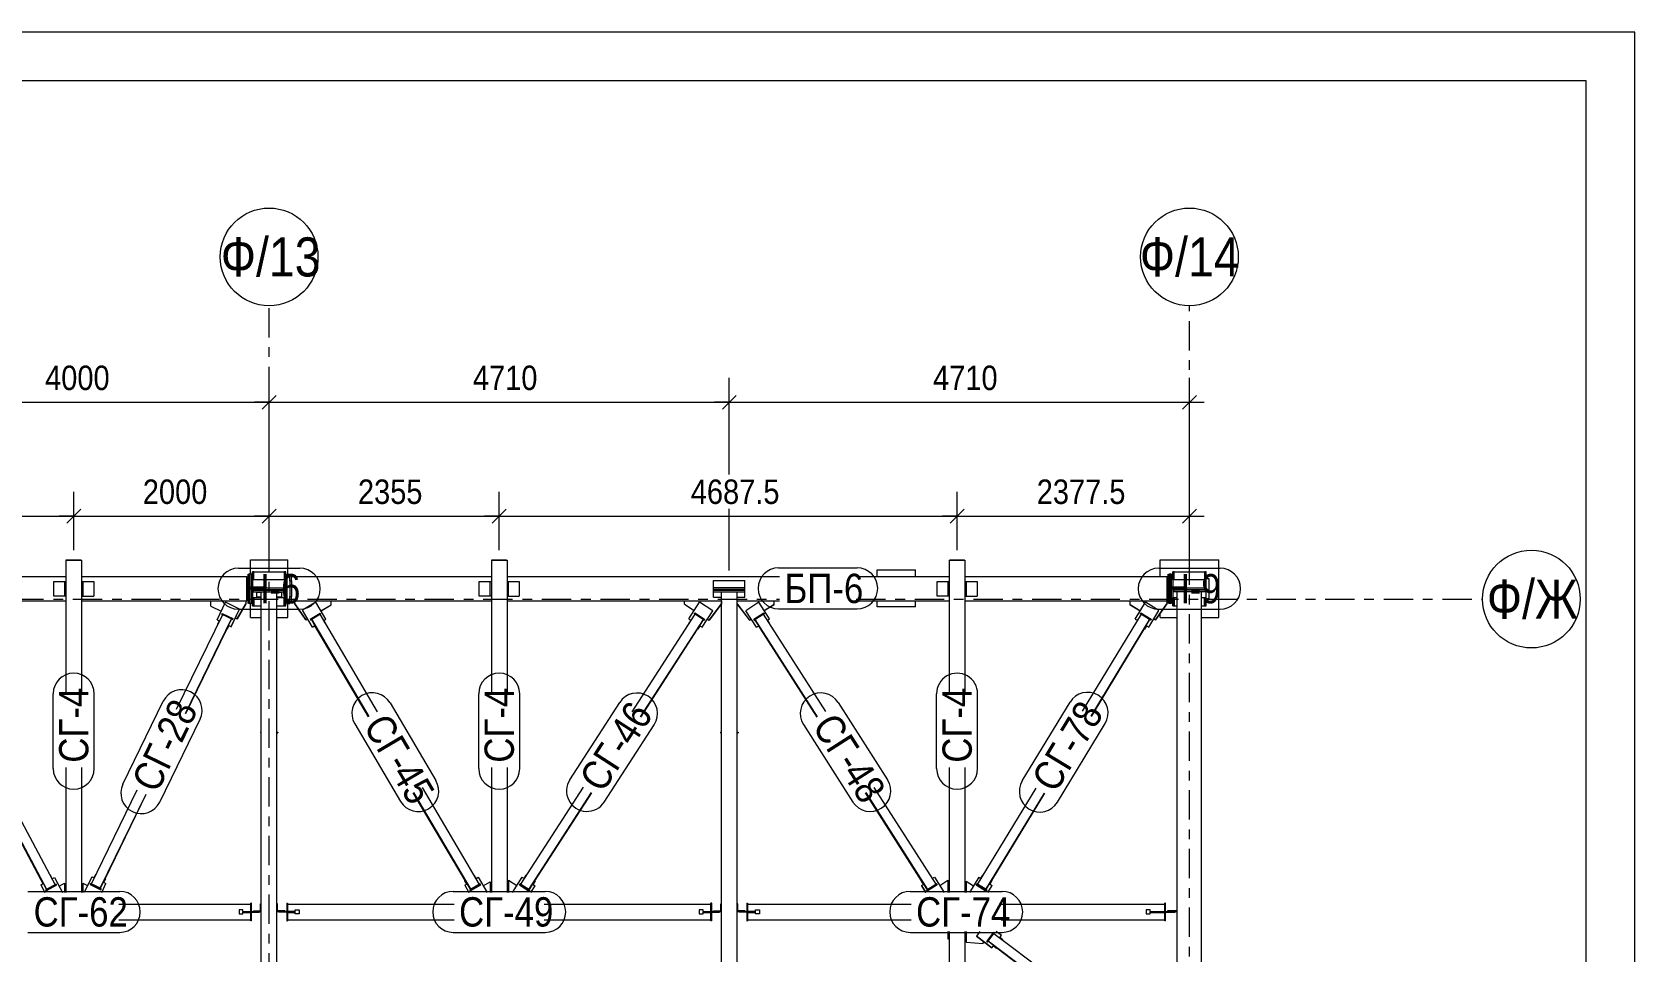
# Model space of a CAD drawing. Header units: millimetres. Extents: x -59 to 782, y -224 to 370.
# Drawn here: x 617.7 to 781.8, y 275.9 to 370 of the extents above; entities that cross this region are included whole.
import ezdxf

# ---------------------------------------------------------------- set-up
doc = ezdxf.new("R2010")
doc.units = ezdxf.units.MM
doc.linetypes.add('XKITLINE00', pattern=[0])
doc.linetypes.add('XKITLINE03', pattern=[6, 3, -1, 1, -1])
for name, color, linetype, lineweight in [('DrawingSheet', 5, 'Continuous', 0), ('Part', 2, 'Continuous', 0), ('PartMark', 3, 'Continuous', 0), ('S-GRID', 1, 'Continuous', 0), ('Z-DIMENSIONS', 1, 'Continuous', 0)]:
    doc.layers.add(name, color=color, linetype=linetype, lineweight=lineweight)
doc.styles.add('GOST type A', font='ARIAL.TTF')

msp = doc.modelspace()

# ---------------------------------------------------------------- linework, layer by layer
at = {"layer": 'DrawingSheet', "linetype": 'XKITLINE00', "lineweight": 0}
for p, q in [((781.8, 370), (-59.2, 370)), ((781.8, -224), (781.8, 370)), ((776.8, 365), (-39.2, 365)), ((776.8, -219), (776.8, 365))]:
    msp.add_line(p, q, dxfattribs=at)
at = {"layer": 'Part', "linetype": 'XKITLINE00', "lineweight": 0}
for p, q in [((621.2, 315.97), (622.8, 315.97)), ((621.2, 315.97), (621.2, 302.22)), ((621.24, 315.98), (621.24, 316.01)), ((621.24, 316.01), (622.76, 316.01)), ((621.24, 315.97), (621.24, 316.01)), ((621.24, 315.97), (621.24, 315.98)), ((622.76, 315.97), (622.76, 316.01)), ((622.8, 315.97), (622.8, 302.22)), ((640.1, 314.56), (640.1, 316)), ((640.1, 316), (643.9, 316)), ((643.9, 314.56), (643.9, 316)), ((664.75, 315.97), (666.35, 315.97)), ((664.75, 315.97), (664.75, 302.22)), ((664.79, 315.98), (664.79, 316.01)), ((664.79, 316.01), (666.31, 316.01)), ((664.79, 315.97), (664.79, 316.01)), ((664.79, 315.97), (664.79, 315.98)), ((666.31, 315.97), (666.31, 316.01)), ((666.35, 315.97), (666.35, 302.22)), ((711.62, 315.97), (711.62, 302.22)), ((711.62, 315.97), (713.22, 315.97)), ((711.66, 315.98), (711.67, 316.01)), ((711.66, 315.97), (711.66, 315.98)), ((711.67, 316.01), (713.19, 316.01)), ((711.67, 315.97), (711.67, 316.01)), ((713.19, 315.97), (713.19, 316.01)), ((713.22, 315.97), (713.22, 302.22)), ((733.2, 314.31), (733.2, 316)), ((733.2, 316), (739.2, 316)), ((739.2, 310.12), (739.2, 316)), ((585.92, 314.31), (621.2, 314.31)), ((619.95, 312.31), (619.95, 313.81)), ((619.95, 313.81), (621.2, 313.81)), ((621.08, 312.31), (621.08, 313.81)), ((622.8, 314.31), (639.72, 314.31)), ((622.8, 313.81), (622.92, 313.81)), ((622.92, 313.81), (622.92, 312.31)), ((622.92, 313.81), (624.05, 313.81)), ((624.05, 313.81), (624.05, 312.31)), ((639.72, 313.86), (639.72, 314.31)), ((639.88, 313.86), (639.72, 313.86)), ((639.72, 312.26), (639.72, 313.86)), ((640.18, 314.56), (639.88, 314.56)), ((639.88, 313.86), (639.88, 314.56)), ((639.88, 312.26), (639.88, 313.86)), ((640.18, 311.56), (640.18, 314.56)), ((640.18, 314.06), (640.29, 314.06)), ((640.44, 314.8), (640.29, 314.8)), ((640.29, 313.96), (640.29, 314.8)), ((643.71, 313.96), (640.29, 313.96)), ((640.29, 313.96), (640.29, 312.16)), ((640.44, 313.96), (640.44, 314.8)), ((640.45, 313.96), (640.45, 314.8)), ((640.45, 314.8), (643.55, 314.8)), ((643.55, 314.8), (643.55, 313.96)), ((643.71, 314.8), (643.56, 314.8)), ((643.56, 314.8), (643.56, 313.96)), ((643.71, 313.96), (643.71, 314.8)), ((643.71, 314.06), (643.82, 314.06)), ((643.71, 312.16), (643.71, 313.96)), ((643.82, 314.56), (643.82, 311.56)), ((643.82, 314.56), (644.12, 314.56)), ((644.12, 313.86), (644.12, 314.56)), ((644.12, 313.86), (644.12, 312.26)), ((644.12, 313.86), (644.28, 313.86)), ((644.28, 314.31), (664.75, 314.31)), ((644.28, 313.86), (644.28, 314.31)), ((644.28, 313.86), (644.28, 312.26)), ((663.5, 312.31), (663.5, 313.81)), ((663.5, 313.81), (664.75, 313.81)), ((664.63, 312.31), (664.63, 313.81)), ((666.35, 314.31), (694.25, 314.31)), ((666.35, 313.81), (666.47, 313.81)), ((666.47, 313.81), (666.47, 312.31)), ((666.47, 313.81), (667.6, 313.81)), ((667.6, 313.81), (667.6, 312.31)), ((687.5, 313.91), (690.7, 313.91)), ((687.5, 313.14), (687.5, 313.91)), ((690.7, 313.14), (690.7, 313.91)), ((702.09, 314.31), (711.62, 314.31)), ((704.25, 314.31), (704.25, 314.99)), ((704.25, 314.99), (708.15, 314.99)), ((708.15, 314.31), (708.15, 314.99)), ((710.38, 312.31), (710.38, 313.81)), ((710.38, 313.81), (711.62, 313.81)), ((711.51, 312.31), (711.51, 313.81)), ((713.22, 314.31), (733.92, 314.31)), ((713.22, 313.81), (713.35, 313.81)), ((713.35, 313.81), (713.35, 312.31)), ((713.35, 313.81), (714.48, 313.81)), ((714.48, 313.81), (714.48, 312.31)), ((733.92, 313.86), (733.92, 314.31)), ((734.08, 313.86), (733.92, 313.86)), ((733.92, 312.26), (733.92, 313.86)), ((734.38, 314.56), (734.08, 314.56)), ((734.08, 313.86), (734.08, 314.56)), ((734.08, 312.26), (734.08, 313.86)), ((734.38, 311.56), (734.38, 314.56)), ((734.38, 314.06), (734.49, 314.06)), ((734.64, 314.8), (734.49, 314.8)), ((734.49, 313.96), (734.49, 314.8)), ((737.91, 313.96), (734.49, 313.96)), ((734.49, 313.96), (734.49, 312.16)), ((734.64, 313.96), (734.64, 314.8)), ((734.65, 313.96), (734.65, 314.8)), ((734.65, 314.8), (737.75, 314.8)), ((737.75, 314.8), (737.75, 313.96)), ((737.91, 314.8), (737.76, 314.8)), ((737.76, 314.8), (737.76, 313.96)), ((737.91, 313.96), (737.91, 314.8)), ((738.21, 314.06), (737.91, 314.06)), ((737.91, 312.16), (737.91, 313.96)), ((738.21, 312.06), (738.21, 314.06)), ((602.8, 311.81), (621.2, 311.81)), ((621.2, 312.31), (619.95, 312.31)), ((622.8, 312.31), (622.92, 312.31)), ((622.8, 311.81), (639.72, 311.81)), ((622.92, 312.31), (624.05, 312.31)), ((636.02, 311.29), (636.02, 311.81)), ((636.02, 311.81), (639.61, 311.81)), ((639.61, 311.81), (639.61, 311.51)), ((639.88, 312.26), (639.72, 312.26)), ((639.72, 311.81), (639.72, 312.26)), ((639.88, 311.56), (639.88, 312.26)), ((640.18, 312.06), (640.29, 312.06)), ((640.29, 311.32), (640.29, 312.16)), ((640.29, 312.16), (641.2, 312.16)), ((640.4, 312.98), (640.4, 313.14)), ((640.4, 313.14), (643.6, 313.14)), ((640.4, 312.98), (643.6, 312.98)), ((640.4, 312.74), (640.4, 312.9)), ((640.4, 312.9), (643.6, 312.9)), ((640.4, 312.74), (643.6, 312.74)), ((640.44, 311.32), (640.44, 312.16)), ((640.45, 312.16), (640.45, 311.32)), ((640.75, 312.71), (641.2, 312.71)), ((640.75, 312.21), (640.75, 312.71)), ((641.2, 312.21), (640.75, 312.21)), ((641.2, 254.77), (641.2, 312.74)), ((642.8, 254.77), (642.8, 312.74)), ((642.8, 312.71), (643.25, 312.71)), ((643.25, 312.21), (642.8, 312.21)), ((642.8, 312.16), (643.71, 312.16)), ((643.25, 312.71), (643.25, 312.21)), ((643.55, 311.32), (643.55, 312.16)), ((643.56, 312.16), (643.56, 311.32)), ((643.6, 312.98), (643.6, 313.14)), ((643.6, 312.74), (643.6, 312.9)), ((643.71, 311.32), (643.71, 312.16)), ((643.71, 312.06), (643.82, 312.06)), ((644.12, 311.56), (644.12, 312.26)), ((644.12, 312.26), (644.28, 312.26)), ((644.28, 311.81), (644.28, 312.26)), ((644.28, 311.81), (664.75, 311.81)), ((644.62, 311.51), (644.62, 311.81)), ((644.62, 311.81), (648.34, 311.81)), ((648.34, 311.41), (648.34, 311.81)), ((664.75, 312.31), (663.5, 312.31)), ((666.35, 312.31), (666.47, 312.31)), ((666.35, 311.81), (688.3, 311.81)), ((666.47, 312.31), (667.6, 312.31)), ((684.5, 311.47), (684.5, 311.81)), ((684.5, 311.81), (688.29, 311.81)), ((687.5, 312.98), (687.5, 313.14)), ((690.7, 313.14), (687.5, 313.14)), ((690.7, 312.98), (687.5, 312.98)), ((687.5, 312.9), (687.5, 312.98)), ((687.5, 312.74), (687.5, 312.9)), ((687.5, 312.9), (690.7, 312.9)), ((687.5, 312.74), (690.7, 312.74)), ((687.5, 312.21), (687.5, 312.74)), ((687.5, 312.21), (688.3, 312.21)), ((688.29, 311.81), (688.29, 311.51)), ((688.3, 254.77), (688.3, 312.74)), ((689.9, 254.77), (689.9, 312.74)), ((689.9, 312.21), (690.7, 312.21)), ((689.9, 311.81), (694.25, 311.81)), ((689.91, 311.51), (689.91, 311.81)), ((689.91, 311.81), (693.69, 311.81)), ((690.7, 312.98), (690.7, 313.14)), ((690.7, 312.9), (690.7, 312.98)), ((690.7, 312.74), (690.7, 312.9)), ((690.7, 312.21), (690.7, 312.74)), ((693.69, 311.47), (693.69, 311.81)), ((702.09, 311.81), (711.62, 311.81)), ((704.25, 311.19), (704.25, 311.81)), ((708.15, 311.19), (708.15, 311.81)), ((711.62, 312.31), (710.38, 312.31)), ((713.22, 311.81), (733.92, 311.81)), ((713.22, 312.31), (713.35, 312.31)), ((713.35, 312.31), (714.48, 312.31)), ((730.15, 311.43), (730.15, 311.81)), ((730.15, 311.81), (733.89, 311.81)), ((733.89, 311.81), (733.89, 311.51)), ((733.92, 311.81), (733.92, 312.26)), ((734.08, 312.26), (733.92, 312.26)), ((734.08, 311.56), (734.08, 312.26)), ((734.38, 312.06), (734.49, 312.06)), ((734.49, 311.32), (734.49, 312.16)), ((734.49, 312.16), (734.95, 312.16)), ((734.6, 312.98), (734.6, 313.14)), ((734.6, 313.14), (737.8, 313.14)), ((734.6, 312.98), (737.8, 312.98)), ((737.8, 312.9), (734.6, 312.9)), ((734.6, 312.9), (734.6, 312.74)), ((737.8, 312.74), (734.6, 312.74)), ((734.64, 311.32), (734.64, 312.16)), ((734.65, 312.16), (734.65, 311.32)), ((734.95, 259.44), (734.95, 312.74)), ((737.45, 259.44), (737.45, 312.74)), ((737.45, 312.16), (737.91, 312.16)), ((737.75, 311.32), (737.75, 312.16)), ((737.76, 312.16), (737.76, 311.32)), ((737.8, 312.98), (737.8, 313.14)), ((737.8, 312.9), (737.8, 312.74)), ((737.91, 311.32), (737.91, 312.16)), ((737.91, 312.06), (738.21, 312.06)), ((632.53, 300.74), (637.25, 310.42)), ((636.02, 311.28), (636.02, 311.29)), ((636.02, 311.29), (637.1, 310.77)), ((636.02, 311.28), (637.1, 310.76)), ((636.67, 309.87), (637.54, 311.67)), ((637.19, 310.54), (637.16, 310.47)), ((637.16, 310.47), (638.24, 309.94)), ((637.16, 310.43), (637.16, 310.47)), ((637.16, 310.43), (637.24, 310.39)), ((637.19, 310.54), (638.28, 310.02)), ((638.15, 309.98), (637.25, 310.42)), ((638.98, 310.97), (637.54, 311.67)), ((638.1, 309.18), (638.98, 310.97)), ((638.1, 309.17), (638.98, 310.96)), ((638.72, 309.97), (639.61, 311.51)), ((639.61, 311.51), (638.72, 309.98)), ((638.98, 310.96), (638.98, 310.97)), ((639.61, 311.51), (639.61, 311.51)), ((640.18, 311.56), (639.88, 311.56)), ((640.1, 310.12), (640.1, 311.56)), ((640.1, 310.12), (641.2, 310.12)), ((640.29, 311.32), (640.44, 311.32)), ((640.45, 311.32), (641.2, 311.32)), ((642.8, 311.32), (643.55, 311.32)), ((642.8, 310.12), (643.9, 310.12)), ((643.56, 311.32), (643.71, 311.32)), ((643.82, 311.56), (644.12, 311.56)), ((643.9, 310.12), (643.9, 311.56)), ((644.62, 311.51), (645.75, 309.89)), ((644.62, 311.51), (644.62, 311.51)), ((645.75, 309.89), (644.62, 311.51)), ((646.79, 311.67), (645.42, 310.86)), ((646.43, 309.14), (645.42, 310.86)), ((645.42, 310.86), (645.42, 310.85)), ((646.43, 309.13), (645.42, 310.85)), ((646.19, 309.96), (647.23, 310.57)), ((646.23, 309.89), (647.27, 310.5)), ((646.32, 309.94), (647.18, 310.45)), ((647.81, 309.95), (646.79, 311.67)), ((647.18, 310.45), (653.07, 300.48)), ((647.2, 310.42), (647.27, 310.47)), ((647.23, 310.57), (647.27, 310.5)), ((647.27, 310.5), (647.27, 310.47)), ((647.3, 310.8), (648.34, 311.41)), ((647.31, 310.8), (648.34, 311.41)), ((648.34, 311.41), (648.34, 311.41)), ((679.16, 300.48), (685.61, 310.46)), ((684.5, 311.47), (685.51, 310.82)), ((684.5, 311.47), (684.5, 311.47)), ((684.5, 311.47), (685.51, 310.83)), ((684.97, 309.99), (686.05, 311.67)), ((685.57, 310.59), (685.53, 310.52)), ((685.53, 310.52), (686.54, 309.87)), ((685.53, 310.49), (685.53, 310.52)), ((685.53, 310.49), (685.6, 310.44)), ((685.57, 310.59), (686.58, 309.94)), ((686.45, 309.92), (685.61, 310.46)), ((687.4, 310.8), (686.05, 311.67)), ((686.32, 309.12), (687.4, 310.8)), ((686.32, 309.13), (687.4, 310.8)), ((687.03, 309.85), (688.29, 311.51)), ((688.29, 311.51), (687.03, 309.85)), ((687.4, 310.8), (687.4, 310.8)), ((688.29, 311.51), (688.29, 311.51)), ((689.91, 311.51), (691.16, 309.85)), ((689.91, 311.51), (689.91, 311.51)), ((691.16, 309.86), (689.91, 311.51)), ((692.14, 311.67), (690.79, 310.81)), ((691.87, 309.13), (690.79, 310.81)), ((690.79, 310.81), (690.79, 310.8)), ((691.87, 309.12), (690.79, 310.8)), ((691.6, 309.94), (692.62, 310.59)), ((691.65, 309.88), (692.66, 310.52)), ((691.73, 309.92), (692.58, 310.46)), ((693.22, 309.99), (692.14, 311.67)), ((692.58, 310.46), (698.95, 300.49)), ((692.59, 310.44), (692.66, 310.48)), ((692.62, 310.59), (692.66, 310.52)), ((692.66, 310.52), (692.66, 310.48)), ((692.68, 310.82), (693.69, 311.47)), ((692.68, 310.82), (693.69, 311.46)), ((693.69, 311.46), (693.69, 311.47)), ((708.15, 311.19), (704.25, 311.19)), ((725.27, 300.54), (731.29, 310.45)), ((730.15, 311.42), (730.15, 311.43)), ((730.15, 311.43), (731.18, 310.81)), ((730.15, 311.42), (731.17, 310.81)), ((730.66, 309.96), (731.7, 311.67)), ((731.24, 310.58), (731.2, 310.51)), ((731.2, 310.51), (732.23, 309.89)), ((731.2, 310.47), (731.2, 310.51)), ((731.2, 310.47), (731.28, 310.43)), ((731.24, 310.58), (732.28, 309.96)), ((732.15, 309.93), (731.29, 310.45)), ((733.07, 310.84), (731.7, 311.67)), ((732.03, 309.13), (733.07, 310.84)), ((732.03, 309.13), (733.07, 310.84)), ((732.72, 309.87), (733.89, 311.51)), ((733.89, 311.51), (732.72, 309.88)), ((733.07, 310.84), (733.07, 310.84)), ((733.2, 310.12), (733.2, 310.54)), ((733.2, 310.12), (734.95, 310.12)), ((733.89, 311.51), (733.89, 311.51)), ((734.38, 311.56), (734.08, 311.56)), ((734.49, 311.32), (734.64, 311.32)), ((734.65, 311.32), (734.95, 311.32)), ((737.45, 311.32), (737.75, 311.32)), ((737.45, 310.12), (739.2, 310.12)), ((737.76, 311.32), (737.91, 311.32)), ((633.43, 300.31), (638.15, 309.98)), ((633.46, 300.29), (637.67, 308.93)), ((636.67, 309.87), (636.89, 309.76)), ((636.67, 309.87), (636.67, 309.87)), ((636.67, 309.87), (636.89, 309.76)), ((636.9, 309.77), (636.72, 309.41)), ((636.72, 309.41), (636.72, 309.39)), ((636.72, 309.41), (636.75, 309.4)), ((636.72, 309.39), (636.74, 309.38)), ((636.9, 309.77), (636.93, 309.76)), ((637.83, 309.32), (637.66, 308.96)), ((637.66, 308.96), (637.66, 308.93)), ((637.66, 308.96), (637.7, 308.94)), ((637.66, 308.93), (637.7, 308.91)), ((637.7, 308.94), (637.87, 309.3)), ((637.87, 309.27), (637.7, 308.91)), ((637.7, 308.91), (637.7, 308.94)), ((637.83, 309.32), (637.87, 309.3)), ((637.84, 309.31), (638.15, 309.95)), ((637.87, 309.3), (637.87, 309.27)), ((637.87, 309.29), (638.1, 309.18)), ((637.87, 309.28), (638.1, 309.17)), ((638.1, 309.17), (638.1, 309.18)), ((638.15, 309.95), (638.15, 309.98)), ((638.15, 309.95), (638.24, 309.91)), ((638.24, 309.94), (638.28, 310.02)), ((638.24, 309.91), (638.28, 309.98)), ((638.24, 309.94), (638.24, 309.91)), ((638.28, 310.02), (638.28, 309.98)), ((638.54, 310.07), (638.72, 309.98)), ((638.54, 310.06), (638.72, 309.97)), ((638.72, 309.97), (638.72, 309.98)), ((645.75, 309.89), (645.92, 309.99)), ((645.75, 309.89), (645.92, 309.99)), ((645.75, 309.89), (645.75, 309.89)), ((646.19, 309.96), (646.19, 309.93)), ((646.19, 309.96), (646.23, 309.89)), ((646.19, 309.93), (646.23, 309.86)), ((646.23, 309.86), (646.32, 309.91)), ((646.23, 309.86), (646.23, 309.89)), ((646.32, 309.91), (646.32, 309.94)), ((646.32, 309.94), (652.21, 299.97)), ((646.68, 309.3), (646.32, 309.91)), ((646.43, 309.14), (646.65, 309.27)), ((646.43, 309.13), (646.65, 309.26)), ((646.43, 309.13), (646.43, 309.14)), ((646.65, 309.28), (646.69, 309.3)), ((646.65, 309.28), (646.86, 308.94)), ((646.65, 309.25), (646.65, 309.28)), ((646.65, 309.25), (646.86, 308.91)), ((646.89, 308.96), (646.69, 309.3)), ((646.86, 308.94), (646.89, 308.96)), ((646.86, 308.91), (646.86, 308.94)), ((646.86, 308.91), (646.89, 308.93)), ((652.18, 299.95), (646.88, 308.93)), ((646.89, 308.93), (646.89, 308.96)), ((647.56, 309.81), (647.58, 309.83)), ((647.79, 309.48), (647.58, 309.83)), ((647.59, 309.82), (647.81, 309.95)), ((647.59, 309.82), (647.81, 309.94)), ((647.76, 309.47), (647.79, 309.48)), ((647.77, 309.45), (647.79, 309.46)), ((647.79, 309.46), (647.79, 309.48)), ((647.81, 309.94), (647.81, 309.95)), ((680, 299.94), (686.45, 309.92)), ((680.03, 299.92), (685.86, 308.93)), ((684.97, 309.99), (685.18, 309.85)), ((684.97, 309.99), (684.97, 309.99)), ((684.97, 309.99), (685.18, 309.85)), ((685.19, 309.86), (684.97, 309.53)), ((684.97, 309.53), (684.97, 309.5)), ((684.97, 309.53), (685, 309.51)), ((684.97, 309.5), (684.99, 309.49)), ((685.19, 309.86), (685.21, 309.85)), ((686.06, 309.3), (685.85, 308.96)), ((685.85, 308.96), (685.85, 308.94)), ((685.85, 308.96), (685.88, 308.94)), ((685.85, 308.94), (685.88, 308.92)), ((685.88, 308.94), (686.1, 309.28)), ((686.1, 309.25), (685.88, 308.92)), ((685.88, 308.92), (685.88, 308.94)), ((686.06, 309.3), (686.1, 309.28)), ((686.07, 309.3), (686.45, 309.89)), ((686.1, 309.28), (686.1, 309.25)), ((686.1, 309.27), (686.32, 309.13)), ((686.1, 309.26), (686.32, 309.12)), ((686.32, 309.12), (686.32, 309.13)), ((686.45, 309.89), (686.45, 309.92)), ((686.45, 309.89), (686.54, 309.84)), ((686.54, 309.87), (686.58, 309.94)), ((686.54, 309.84), (686.58, 309.9)), ((686.54, 309.87), (686.54, 309.84)), ((686.58, 309.94), (686.58, 309.9)), ((686.86, 309.96), (687.03, 309.85)), ((686.86, 309.96), (687.03, 309.85)), ((687.03, 309.85), (687.03, 309.85)), ((691.16, 309.85), (691.33, 309.96)), ((691.16, 309.86), (691.33, 309.96)), ((691.16, 309.85), (691.16, 309.86)), ((691.6, 309.94), (691.6, 309.91)), ((691.6, 309.94), (691.65, 309.88)), ((691.6, 309.91), (691.65, 309.84)), ((691.65, 309.84), (691.73, 309.89)), ((691.65, 309.84), (691.65, 309.88)), ((691.73, 309.89), (691.73, 309.92)), ((691.73, 309.92), (698.11, 299.95)), ((692.12, 309.3), (691.73, 309.89)), ((691.87, 309.13), (692.09, 309.27)), ((691.87, 309.12), (692.09, 309.26)), ((691.87, 309.12), (691.87, 309.13)), ((692.09, 309.28), (692.12, 309.3)), ((692.09, 309.28), (692.3, 308.94)), ((692.09, 309.25), (692.09, 309.28)), ((692.09, 309.25), (692.3, 308.91)), ((692.34, 308.96), (692.12, 309.3)), ((692.3, 308.94), (692.34, 308.96)), ((692.3, 308.91), (692.3, 308.94)), ((692.3, 308.91), (692.34, 308.94)), ((698.08, 299.93), (692.33, 308.93)), ((692.34, 308.94), (692.34, 308.96)), ((692.97, 309.84), (693, 309.86)), ((693, 309.85), (693.22, 309.99)), ((693, 309.85), (693.22, 309.98)), ((693.21, 309.52), (693, 309.86)), ((693.19, 309.5), (693.21, 309.52)), ((693.2, 309.49), (693.21, 309.49)), ((693.21, 309.49), (693.21, 309.52)), ((693.22, 309.98), (693.22, 309.99)), ((726.13, 300.02), (732.15, 309.93)), ((726.16, 300), (731.57, 308.93)), ((730.66, 309.96), (730.88, 309.83)), ((730.66, 309.96), (730.66, 309.96)), ((730.66, 309.96), (730.88, 309.83)), ((730.88, 309.84), (730.68, 309.5)), ((730.68, 309.5), (730.68, 309.47)), ((730.68, 309.5), (730.7, 309.48)), ((730.68, 309.47), (730.69, 309.46)), ((730.88, 309.84), (730.91, 309.82)), ((731.77, 309.3), (731.57, 308.96)), ((731.57, 308.96), (731.57, 308.93)), ((731.57, 308.96), (731.6, 308.94)), ((731.57, 308.93), (731.6, 308.91)), ((731.6, 308.94), (731.81, 309.28)), ((731.81, 309.25), (731.6, 308.91)), ((731.6, 308.91), (731.6, 308.94)), ((731.77, 309.3), (731.81, 309.28)), ((731.78, 309.3), (732.15, 309.9)), ((731.81, 309.28), (731.81, 309.25)), ((731.81, 309.27), (732.03, 309.13)), ((731.81, 309.26), (732.03, 309.13)), ((732.03, 309.13), (732.03, 309.13)), ((732.15, 309.9), (732.15, 309.93)), ((732.15, 309.9), (732.23, 309.85)), ((732.23, 309.89), (732.28, 309.96)), ((732.23, 309.85), (732.28, 309.92)), ((732.23, 309.89), (732.23, 309.85)), ((732.28, 309.96), (732.28, 309.92)), ((732.55, 309.98), (732.72, 309.87)), ((732.55, 309.98), (732.72, 309.88)), ((732.72, 309.87), (732.72, 309.88)), ((641.1, 298.4), (641.2, 298.4)), ((641.1, 298.4), (641.1, 298.32)), ((641.1, 298.32), (641.2, 298.32)), ((642.8, 298.4), (642.9, 298.4)), ((642.8, 298.32), (642.9, 298.32)), ((642.9, 298.4), (642.9, 298.32)), ((688.2, 298.4), (688.3, 298.4)), ((688.2, 298.4), (688.2, 298.32)), ((688.2, 298.32), (688.3, 298.32)), ((689.9, 298.4), (690, 298.4)), ((689.9, 298.32), (690, 298.32)), ((690, 298.4), (690, 298.32)), ((621.2, 294.76), (621.2, 282)), ((622.8, 294.76), (622.8, 282)), ((664.75, 294.76), (664.75, 282)), ((666.35, 294.76), (666.35, 282)), ((711.62, 294.76), (711.62, 282)), ((713.22, 294.76), (713.22, 282)), ((614.01, 292.05), (619.22, 282.31)), ((614.9, 292.52), (620.1, 282.78)), ((623.82, 282.86), (628.5, 292.48)), ((662.06, 283.22), (656.76, 292.19)), ((656.79, 292.21), (662.64, 282.3)), ((657.65, 292.72), (663.5, 282.8)), ((667.75, 282.82), (674.17, 292.75)), ((668.59, 282.28), (675.01, 292.21)), ((669.21, 283.18), (675.04, 292.19)), ((708.78, 283.18), (703.03, 292.18)), ((703.06, 292.2), (709.4, 282.28)), ((703.9, 292.74), (710.25, 282.82)), ((714.52, 282.81), (720.5, 292.67)), ((715.37, 282.29), (721.36, 292.15)), ((715.97, 283.21), (721.39, 292.14)), ((618.68, 283.26), (613.99, 292.04)), ((624.71, 282.42), (629.4, 292.04)), ((625.22, 283.39), (629.43, 292.03)), ((624.09, 283.5), (624.27, 283.86)), ((624.27, 283.86), (624.3, 283.84)), ((618.62, 282.77), (618.89, 282.91)), ((618.62, 282.77), (618.62, 282.76)), ((618.62, 282.77), (619.03, 282)), ((618.62, 282.76), (619.03, 282)), ((618.7, 283.27), (618.66, 283.25)), ((618.66, 283.23), (618.66, 283.25)), ((618.66, 283.25), (618.85, 282.9)), ((618.84, 282.89), (618.66, 283.23)), ((618.89, 282.92), (618.7, 283.27)), ((618.89, 282.92), (618.85, 282.9)), ((618.85, 282.9), (618.85, 282.89)), ((618.89, 282.91), (618.89, 282.92)), ((619.21, 282.3), (618.89, 282.91)), ((620.2, 282.83), (619.13, 282.26)), ((619.17, 282.19), (619.13, 282.26)), ((619.13, 282.26), (619.13, 282.23)), ((619.17, 282.16), (619.13, 282.23)), ((620.24, 282.76), (619.17, 282.19)), ((620.24, 282.72), (619.17, 282.16)), ((619.62, 283.76), (619.59, 283.75)), ((619.8, 283.41), (619.62, 283.76)), ((619.78, 283.39), (620.03, 283.52)), ((619.8, 283.41), (619.78, 283.39)), ((619.8, 283.4), (619.8, 283.41)), ((620.03, 283.52), (620.85, 282)), ((620.24, 282.76), (620.2, 282.83)), ((620.24, 282.72), (620.24, 282.76)), ((620.51, 282.64), (621.06, 282.93)), ((621.06, 282.93), (621.06, 282)), ((621.2, 282.8), (621.08, 282.8)), ((621.08, 282.8), (621.08, 282)), ((622.8, 282.8), (622.92, 282.8)), ((622.92, 282.8), (622.92, 282)), ((622.94, 282.93), (622.94, 282)), ((622.94, 282.93), (623.42, 282.7)), ((623.86, 283.6), (623.08, 282)), ((623.68, 282.83), (623.72, 282.91)), ((624.77, 282.31), (623.68, 282.83)), ((623.68, 282.83), (623.68, 282.8)), ((623.68, 282.8), (624.77, 282.27)), ((624.81, 282.38), (623.72, 282.91)), ((623.86, 283.6), (624.12, 283.48)), ((624.12, 283.48), (624.09, 283.5)), ((624.09, 283.49), (624.09, 283.5)), ((624.73, 282.42), (625.03, 283.03)), ((624.77, 282.31), (624.81, 282.38)), ((624.77, 282.27), (624.81, 282.34)), ((624.77, 282.27), (624.77, 282.31)), ((624.81, 282.34), (624.81, 282.38)), ((624.86, 282), (625.3, 282.9)), ((624.86, 282), (625.3, 282.9)), ((625.03, 283.04), (625.2, 283.4)), ((625.06, 283.03), (625.03, 283.04)), ((625.03, 283.03), (625.03, 283.04)), ((625.03, 283.03), (625.3, 282.9)), ((625.24, 283.38), (625.06, 283.03)), ((625.06, 283.02), (625.06, 283.03)), ((625.07, 283.01), (625.24, 283.36)), ((625.2, 283.4), (625.24, 283.38)), ((625.24, 283.36), (625.24, 283.38)), ((625.3, 282.9), (625.3, 282.9)), ((662.02, 282.73), (662.28, 282.88)), ((662.02, 282.73), (662.02, 282.72)), ((662.02, 282.73), (662.45, 282)), ((662.02, 282.72), (662.45, 282)), ((662.08, 283.23), (662.04, 283.21)), ((662.04, 283.19), (662.04, 283.21)), ((662.04, 283.21), (662.24, 282.87)), ((662.24, 282.85), (662.04, 283.19)), ((662.28, 282.89), (662.08, 283.23)), ((662.28, 282.89), (662.24, 282.87)), ((662.24, 282.87), (662.24, 282.86)), ((662.28, 282.88), (662.28, 282.89)), ((662.63, 282.29), (662.28, 282.88)), ((663.59, 282.86), (662.56, 282.24)), ((662.6, 282.18), (662.56, 282.24)), ((662.56, 282.24), (662.56, 282.21)), ((662.6, 282.14), (662.56, 282.21)), ((663.63, 282.79), (662.6, 282.18)), ((663.63, 282.75), (662.6, 282.14)), ((662.97, 283.76), (662.95, 283.74)), ((663.18, 283.42), (662.97, 283.76)), ((663.15, 283.39), (663.4, 283.54)), ((663.18, 283.42), (663.15, 283.4)), ((663.18, 283.41), (663.18, 283.42)), ((663.4, 283.54), (664.31, 282)), ((663.63, 282.79), (663.59, 282.86)), ((663.63, 282.75), (663.63, 282.79)), ((663.91, 282.67), (664.61, 283.09)), ((664.61, 283.09), (664.61, 282)), ((664.75, 282.8), (664.63, 282.8)), ((664.63, 282.8), (664.63, 282)), ((666.35, 282.8), (666.47, 282.8)), ((666.47, 282.8), (666.47, 282)), ((666.49, 283.23), (666.5, 283.25)), ((666.49, 283.23), (666.49, 282)), ((666.5, 283.25), (667.34, 282.71)), ((667.88, 283.55), (666.88, 282)), ((667.62, 282.81), (667.66, 282.88)), ((668.63, 282.16), (667.62, 282.81)), ((667.62, 282.81), (667.62, 282.77)), ((667.62, 282.77), (668.63, 282.12)), ((668.67, 282.23), (667.66, 282.88)), ((667.88, 283.55), (668.12, 283.4)), ((668.1, 283.42), (668.32, 283.76)), ((668.13, 283.4), (668.1, 283.42)), ((668.1, 283.41), (668.1, 283.42)), ((668.32, 283.76), (668.34, 283.74)), ((668.6, 282.27), (668.98, 282.85)), ((668.63, 282.16), (668.67, 282.23)), ((668.67, 282.19), (668.67, 282.23)), ((668.78, 282), (669.23, 282.68)), ((668.79, 282), (669.23, 282.68)), ((668.97, 282.85), (669.23, 282.68)), ((668.98, 282.86), (669.19, 283.19)), ((669.01, 282.84), (668.98, 282.86)), ((668.98, 282.85), (668.98, 282.86)), ((669.23, 283.17), (669.01, 282.84)), ((669.01, 282.83), (669.01, 282.84)), ((669.02, 282.82), (669.23, 283.14)), ((669.19, 283.19), (669.23, 283.17)), ((669.23, 283.14), (669.23, 283.17)), ((669.23, 282.68), (669.23, 282.68)), ((708.8, 283.2), (708.77, 283.18)), ((708.77, 283.15), (708.77, 283.18)), ((708.77, 283.18), (708.99, 282.84)), ((708.98, 282.82), (708.77, 283.15)), ((708.77, 282.69), (709.02, 282.85)), ((708.77, 282.69), (708.77, 282.68)), ((708.77, 282.69), (709.21, 282)), ((708.77, 282.68), (709.2, 282)), ((709.02, 282.86), (708.8, 283.2)), ((709.02, 282.86), (708.99, 282.84)), ((708.99, 282.84), (708.99, 282.83)), ((709.02, 282.85), (709.02, 282.86)), ((709.39, 282.27), (709.02, 282.85)), ((710.33, 282.87), (709.32, 282.23)), ((709.36, 282.16), (709.32, 282.23)), ((709.32, 282.23), (709.32, 282.19)), ((710.38, 282.81), (709.36, 282.16)), ((710.38, 282.77), (709.36, 282.12)), ((709.68, 283.76), (709.66, 283.74)), ((709.9, 283.42), (709.68, 283.76)), ((709.9, 283.42), (709.87, 283.4)), ((709.88, 283.4), (710.11, 283.55)), ((709.9, 283.41), (709.9, 283.42)), ((710.11, 283.55), (711.1, 282)), ((710.38, 282.81), (710.33, 282.87)), ((710.38, 282.77), (710.38, 282.81)), ((710.66, 282.7), (711.48, 283.23)), ((711.48, 283.23), (711.48, 282)), ((711.62, 282.8), (711.5, 282.8)), ((711.5, 282.8), (711.5, 282)), ((713.22, 282.8), (713.34, 282.8)), ((713.34, 282.8), (713.34, 282)), ((713.36, 283.13), (713.36, 282)), ((713.36, 283.13), (714.11, 282.68)), ((714.63, 283.54), (713.69, 282)), ((714.38, 282.79), (714.43, 282.86)), ((715.41, 282.17), (714.38, 282.79)), ((714.38, 282.79), (714.38, 282.76)), ((714.38, 282.76), (715.41, 282.13)), ((715.46, 282.24), (714.43, 282.86)), ((714.63, 283.54), (714.87, 283.39)), ((714.85, 283.42), (715.06, 283.76)), ((714.88, 283.4), (714.85, 283.42)), ((714.85, 283.41), (714.85, 283.42)), ((715.06, 283.76), (715.08, 283.74)), ((715.38, 282.28), (715.74, 282.87)), ((715.41, 282.17), (715.46, 282.24)), ((715.41, 282.13), (715.46, 282.2)), ((715.46, 282.2), (715.46, 282.24)), ((715.56, 282), (716, 282.71)), ((715.57, 282), (716, 282.71)), ((715.74, 282.88), (715.95, 283.22)), ((715.78, 282.86), (715.74, 282.88)), ((715.74, 282.87), (715.74, 282.88)), ((715.74, 282.87), (716, 282.71)), ((715.98, 283.2), (715.78, 282.86)), ((715.78, 282.84), (715.98, 283.17)), ((715.78, 282.85), (715.78, 282.86)), ((715.95, 283.22), (715.98, 283.2)), ((715.98, 283.17), (715.98, 283.2)), ((716, 282.71), (716, 282.71)), ((619.17, 282.19), (619.17, 282.16)), ((626.61, 280.8), (640.12, 280.8)), ((640.2, 280.9), (640.12, 280.9)), ((640.12, 280.04), (640.12, 280.9)), ((640.2, 280.04), (640.2, 280.9)), ((641.13, 280.11), (641.13, 280.84)), ((641.13, 280.84), (641.2, 280.84)), ((642.87, 280.84), (642.8, 280.84)), ((642.87, 280.11), (642.87, 280.84)), ((643.8, 280.9), (643.8, 280.04)), ((643.8, 280.9), (643.88, 280.9)), ((643.88, 280.9), (643.88, 280.04)), ((643.88, 280.8), (660.94, 280.8)), ((662.6, 282.18), (662.6, 282.14)), ((668.63, 282.12), (668.67, 282.19)), ((668.63, 282.12), (668.63, 282.16)), ((670.16, 280.8), (687.22, 280.8)), ((687.3, 280.9), (687.22, 280.9)), ((687.22, 280.04), (687.22, 280.9)), ((687.3, 280.04), (687.3, 280.9)), ((688.23, 280.11), (688.23, 280.84)), ((688.23, 280.84), (688.3, 280.84)), ((689.97, 280.84), (689.9, 280.84)), ((689.97, 280.11), (689.97, 280.84)), ((690.9, 280.9), (690.9, 280.04)), ((690.9, 280.9), (690.98, 280.9)), ((690.98, 280.9), (690.98, 280.04)), ((690.98, 280.8), (707.72, 280.8)), ((709.36, 282.12), (709.32, 282.19)), ((709.36, 282.16), (709.36, 282.12)), ((715.41, 282.13), (715.41, 282.17)), ((716.93, 280.8), (733.67, 280.8)), ((733.75, 280.9), (733.67, 280.9)), ((733.67, 280.04), (733.67, 280.9)), ((733.75, 280.04), (733.75, 280.9)), ((626.61, 279.2), (640.12, 279.2)), ((639.32, 280.2), (638.92, 280.2)), ((638.92, 280.2), (638.92, 279.8)), ((638.92, 279.8), (639.32, 279.8)), ((639.32, 280.04), (639.32, 280.2)), ((639.32, 280.05), (640.12, 280.05)), ((639.32, 280.04), (639.32, 279.96)), ((639.32, 280.04), (641, 280.04)), ((639.32, 279.8), (639.32, 279.96)), ((639.32, 279.96), (641, 279.96)), ((639.32, 279.95), (640.12, 279.95)), ((640.2, 280.04), (640.12, 280.04)), ((640.2, 279.96), (640.12, 279.96)), ((640.12, 279.1), (640.12, 279.96)), ((640.2, 279.1), (640.12, 279.1)), ((640.2, 279.1), (640.2, 279.96)), ((640.4, 280.04), (640.4, 280.11)), ((640.4, 280.11), (641.13, 280.11)), ((641, 280.04), (641, 279.96)), ((641, 280.04), (641.2, 280.04)), ((642.8, 280.04), (643, 280.04)), ((643.6, 280.11), (642.87, 280.11)), ((644.68, 280.04), (643, 280.04)), ((643, 279.96), (643, 280.04)), ((644.68, 279.96), (643, 279.96)), ((643.6, 280.04), (643.6, 280.11)), ((643.8, 280.04), (643.88, 280.04)), ((643.8, 279.96), (643.8, 279.1)), ((643.8, 279.96), (643.88, 279.96)), ((643.8, 279.1), (643.88, 279.1)), ((643.88, 280.05), (644.68, 280.05)), ((643.88, 279.96), (643.88, 279.1)), ((643.88, 279.95), (644.68, 279.95)), ((643.88, 279.2), (660.94, 279.2)), ((644.68, 280.2), (645.08, 280.2)), ((644.68, 280.04), (644.68, 280.2)), ((644.68, 279.96), (644.68, 280.04)), ((644.68, 279.8), (644.68, 279.96)), ((645.08, 279.8), (644.68, 279.8)), ((645.08, 280.2), (645.08, 279.8)), ((670.16, 279.2), (687.22, 279.2)), ((686.42, 280.2), (686.02, 280.2)), ((686.02, 280.2), (686.02, 279.8)), ((686.02, 279.8), (686.42, 279.8)), ((686.42, 280.04), (686.42, 280.2)), ((686.42, 280.05), (687.22, 280.05)), ((686.42, 280.04), (686.42, 279.96)), ((686.42, 280.04), (688.1, 280.04)), ((686.42, 279.8), (686.42, 279.96)), ((686.42, 279.96), (688.1, 279.96)), ((686.42, 279.95), (687.22, 279.95)), ((687.3, 280.04), (687.22, 280.04)), ((687.3, 279.96), (687.22, 279.96)), ((687.22, 279.1), (687.22, 279.96)), ((687.3, 279.1), (687.22, 279.1)), ((687.3, 279.1), (687.3, 279.96)), ((687.5, 280.04), (687.5, 280.11)), ((687.5, 280.11), (688.23, 280.11)), ((688.1, 280.04), (688.1, 279.96)), ((688.1, 280.04), (688.3, 280.04)), ((689.9, 280.04), (690.1, 280.04)), ((690.7, 280.11), (689.97, 280.11)), ((691.78, 280.04), (690.1, 280.04)), ((690.1, 279.96), (690.1, 280.04)), ((691.78, 279.96), (690.1, 279.96)), ((690.7, 280.04), (690.7, 280.11)), ((690.9, 280.04), (690.98, 280.04)), ((690.9, 279.96), (690.9, 279.1)), ((690.9, 279.96), (690.98, 279.96)), ((690.9, 279.1), (690.98, 279.1)), ((690.98, 280.05), (691.78, 280.05)), ((690.98, 279.96), (690.98, 279.1)), ((690.98, 279.95), (691.78, 279.95)), ((690.98, 279.2), (707.72, 279.2)), ((691.78, 280.2), (692.18, 280.2)), ((691.78, 280.04), (691.78, 280.2)), ((691.78, 279.96), (691.78, 280.04)), ((691.78, 279.8), (691.78, 279.96)), ((692.18, 279.8), (691.78, 279.8)), ((692.18, 280.2), (692.18, 279.8)), ((716.93, 279.2), (733.67, 279.2)), ((732.17, 280.2), (731.77, 280.2)), ((731.77, 280.2), (731.77, 279.8)), ((731.77, 279.8), (732.17, 279.8)), ((732.17, 280.04), (732.17, 280.2)), ((732.17, 280.05), (733.67, 280.05)), ((732.17, 280.04), (732.17, 279.96)), ((732.17, 280.04), (734.75, 280.04)), ((732.17, 279.8), (732.17, 279.96)), ((732.17, 279.96), (734.75, 279.96)), ((732.17, 279.95), (733.67, 279.95)), ((733.75, 280.04), (733.67, 280.04)), ((733.75, 279.96), (733.67, 279.96)), ((733.67, 279.1), (733.67, 279.96)), ((733.75, 279.1), (733.67, 279.1)), ((733.75, 279.1), (733.75, 279.96)), ((734.95, 280.12), (733.95, 280.12)), ((733.95, 280.12), (733.95, 280.04)), ((734.75, 280.04), (734.95, 280.04)), ((734.75, 280.04), (734.75, 279.96)), ((711.5, 277.2), (711.5, 278)), ((711.62, 278), (711.62, 269.12)), ((713.22, 278), (713.22, 269.12)), ((713.34, 277.2), (713.34, 278)), ((713.36, 278), (713.36, 276.89)), ((714.75, 278), (714.39, 277.53)), ((715.98, 276.32), (714.39, 277.53)), ((714.39, 277.53), (714.39, 277.52)), ((714.39, 277.52), (715.98, 276.32)), ((715.47, 276.97), (716.19, 277.93)), ((715.53, 276.92), (716.25, 277.88)), ((715.59, 277), (716.19, 277.8)), ((716.19, 277.93), (716.25, 277.88)), ((716.19, 277.8), (721.52, 273.77)), ((716.2, 277.8), (716.25, 277.87)), ((716.25, 277.88), (716.25, 277.87)), ((716.95, 277.6), (716.41, 278)), ((716.77, 277.36), (716.79, 277.39)), ((716.79, 277.39), (716.95, 277.6)), ((716.79, 277.39), (716.95, 277.59)), ((717.11, 277.15), (716.79, 277.39)), ((716.95, 277.59), (716.95, 277.6)), ((711.62, 277.2), (711.5, 277.2)), ((713.22, 277.2), (713.34, 277.2)), ((713.36, 276.89), (713.36, 276.89)), ((713.36, 276.89), (715.06, 276.76)), ((713.36, 276.89), (715.06, 276.76)), ((715.06, 276.76), (715.19, 276.92)), ((715.06, 276.76), (715.19, 276.92)), ((715.06, 276.76), (715.06, 276.76)), ((715.47, 276.97), (715.47, 276.96)), ((715.47, 276.97), (715.53, 276.92)), ((715.47, 276.96), (715.53, 276.91)), ((715.53, 276.91), (715.59, 276.99)), ((715.53, 276.91), (715.53, 276.92)), ((715.59, 276.99), (715.59, 277)), ((720.92, 272.97), (715.59, 277)), ((716.16, 276.56), (715.59, 276.99)), ((715.98, 276.32), (716.14, 276.53)), ((715.98, 276.32), (716.14, 276.53)), ((715.98, 276.32), (715.98, 276.32)), ((716.14, 276.53), (716.16, 276.56)), ((716.14, 276.53), (716.46, 276.29)), ((716.14, 276.52), (716.14, 276.53)), ((716.14, 276.52), (716.46, 276.28)), ((716.46, 276.29), (716.48, 276.32)), ((716.46, 276.28), (716.48, 276.31)), ((716.46, 276.28), (716.46, 276.29)), ((716.48, 276.31), (716.48, 276.32)), ((716.48, 276.31), (720.91, 272.96)), ((717.09, 277.12), (717.11, 277.15)), ((717.09, 277.12), (717.11, 277.14)), ((717.11, 277.14), (717.11, 277.15))]:
    msp.add_line(p, q, dxfattribs=at)
at = {"layer": 'PartMark', "linetype": 'XKITLINE00', "lineweight": 0}
for p, q in [((638.86, 315.16), (645.14, 315.16)), ((694.15, 315.19), (702.19, 315.19)), ((733.06, 315.16), (739.34, 315.16)), ((638.86, 310.96), (645.14, 310.96)), ((694.15, 310.99), (702.19, 310.99)), ((733.06, 310.96), (739.34, 310.96)), ((619.9, 294.66), (619.9, 302.32)), ((624.1, 294.66), (624.1, 302.32)), ((663.45, 294.66), (663.45, 302.32)), ((667.65, 294.66), (667.65, 302.32)), ((710.32, 294.66), (710.32, 302.32)), ((714.52, 294.66), (714.52, 302.32)), ((627.03, 293.07), (631.16, 301.54)), ((654.38, 301.37), (659.07, 293.43)), ((672.78, 293.52), (677.89, 301.43)), ((700.23, 301.43), (705.3, 293.5)), ((719.09, 293.4), (723.98, 301.45)), ((630.81, 291.23), (634.93, 299.7)), ((650.76, 299.24), (655.45, 291.3)), ((676.31, 291.24), (681.42, 299.15)), ((696.69, 299.17), (701.76, 291.24)), ((722.68, 291.22), (727.57, 299.27)), ((617.29, 282.1), (626.71, 282.1)), ((660.84, 282.1), (670.26, 282.1)), ((707.62, 282.1), (717.03, 282.1)), ((617.29, 277.9), (626.71, 277.9)), ((660.84, 277.9), (670.26, 277.9)), ((707.62, 277.9), (717.03, 277.9))]:
    msp.add_line(p, q, dxfattribs=at)
for centre, start, end in [((638.86, 313.06), 90, 270), ((645.14, 313.06), 270, 90), ((694.15, 313.09), 90, 270), ((702.19, 313.09), 270, 90), ((733.06, 313.06), 90, 270), ((739.34, 313.06), 270, 90), ((622, 302.32), 0, 180), ((665.55, 302.32), 0, 180), ((712.42, 302.32), 359.9996, 179.9996), ((633.04, 300.62), 334.013, 154.013), ((652.57, 300.31), 30.5529, 210.5529), ((679.65, 300.29), 327.1267, 147.1267), ((698.46, 300.3), 32.5863, 212.5863), ((725.77, 300.36), 328.7505, 148.7505), ((622, 294.66), 180, 0), ((665.55, 294.66), 180, 0), ((712.42, 294.66), 179.9996, 359.9996), ((628.92, 292.15), 154.013, 334.013), ((657.26, 292.36), 210.5529, 30.5529), ((674.54, 292.38), 147.1267, 327.1267), ((703.53, 292.37), 212.5863, 32.5863), ((720.89, 292.31), 148.7505, 328.7505), ((626.71, 280), 270, 90), ((660.84, 280), 90, 270), ((670.26, 280), 270, 90), ((707.62, 280), 90, 270), ((717.03, 280), 270, 90)]:
    msp.add_arc(centre, 2.1, start, end, dxfattribs=at)
at = {"layer": 'S-GRID', "linetype": 'XKITLINE03', "lineweight": 0}
for p, q in [((642, 254.77), (642, 342)), ((736.2, 259.44), (736.2, 342)), ((585.92, 312), (694.25, 312)), ((702.09, 312), (766.2, 312))]:
    msp.add_line(p, q, dxfattribs=at)
at = {"layer": 'S-GRID', "linetype": 'XKITLINE00', "lineweight": 0}
for centre in [(642, 347), (736.2, 347), (771.2, 312)]:
    msp.add_circle(centre, 5, dxfattribs=at)
at = {"layer": 'Z-DIMENSIONS', "linetype": 'XKITLINE00', "lineweight": 0}
for p, q in [((642, 317), (642, 334.63)), ((642, 317), (642, 334.63)), ((689.1, 324.73), (689.1, 334.63)), ((689.1, 324.73), (689.1, 334.63)), ((736.2, 315.8), (736.2, 334.63)), ((602, 332.13), (642, 332.13)), ((642, 332.13), (640.5, 332.13)), ((642.71, 332.84), (641.29, 331.43)), ((642.71, 332.84), (641.29, 331.43)), ((642, 332.13), (643.5, 332.13)), ((642, 332.13), (689.1, 332.13)), ((689.1, 332.13), (687.6, 332.13)), ((689.81, 332.84), (688.39, 331.43)), ((689.81, 332.84), (688.39, 331.43)), ((689.1, 332.13), (690.6, 332.13)), ((689.1, 332.13), (736.2, 332.13)), ((736.91, 332.84), (735.49, 331.43)), ((736.2, 332.13), (737.7, 332.13)), ((622, 317.01), (622, 322.98)), ((622, 317.01), (622, 322.98)), ((642, 317.01), (642, 322.98)), ((642, 317.01), (642, 322.98)), ((665.55, 317.01), (665.55, 322.98)), ((665.55, 317.01), (665.55, 322.98)), ((712.42, 317.01), (712.42, 322.98)), ((712.42, 317.01), (712.42, 322.98)), ((736.2, 317.01), (736.2, 322.98)), ((582, 320.48), (622, 320.48)), ((622, 320.48), (620.5, 320.48)), ((622.71, 321.19), (621.29, 319.77)), ((622.71, 321.19), (621.29, 319.77)), ((622, 320.48), (642, 320.48)), ((622, 320.48), (623.5, 320.48)), ((642, 320.48), (640.5, 320.48)), ((642.71, 321.19), (641.29, 319.77)), ((642.71, 321.19), (641.29, 319.77)), ((642, 320.48), (643.5, 320.48)), ((642, 320.48), (665.55, 320.48)), ((665.55, 320.48), (664.05, 320.48)), ((666.26, 321.19), (664.84, 319.77)), ((666.26, 321.19), (664.84, 319.77)), ((665.55, 320.48), (667.05, 320.48)), ((665.55, 320.48), (712.42, 320.48)), ((689.1, 314.91), (689.1, 321.23)), ((689.1, 314.91), (689.1, 321.23)), ((712.42, 320.48), (710.93, 320.48)), ((713.13, 321.19), (711.72, 319.77)), ((713.13, 321.19), (711.72, 319.77)), ((712.42, 320.48), (713.93, 320.48)), ((712.42, 320.48), (736.2, 320.48)), ((736.91, 321.19), (735.49, 319.77)), ((736.2, 320.48), (737.7, 320.48))]:
    msp.add_line(p, q, dxfattribs=at)
at = {"layer": 'Z-DIMENSIONS'}
for p in [(642, 332.13), (642, 332.13), (689.1, 332.13), (689.1, 332.13), (736.2, 332.13), (622, 320.48), (622, 320.48), (642, 320.48), (642, 320.48), (665.55, 320.48), (665.55, 320.48), (712.42, 320.48), (712.42, 320.48), (736.2, 320.48)]:
    msp.add_point(p, dxfattribs=at)

# ---------------------------------------------------------------- texts
at = {"layer": 'PartMark', "style": 'GOST type A', "width": 0.85}
for s, p in [('Н-6', (639.46, 311.56)), ('БП-6', (694.75, 311.59)), ('Н-9', (733.66, 311.56)), ('СГ-62', (617.89, 278.5)), ('СГ-49', (661.44, 278.5)), ('СГ-74', (708.22, 278.5))]:
    msp.add_text(s, height=3, dxfattribs=at).set_placement(p)
for s, rotation, p in [('СГ-4', 90.0002, (623.5, 295.26)), ('СГ-4', 90.0002, (667.05, 295.26)), ('СГ-4', 90.0002, (713.92, 295.26)), ('СГ-28', 64.0108, (630.53, 292.04)), ('СГ-46', 57.1239, (676.13, 292.07)), ('СГ-78', 58.7511, (722.48, 292.05)), ('СГ-45', -59.4444, (651.58, 299.03)), ('СГ-48', -57.4161, (697.52, 298.99))]:
    msp.add_text(s, height=3, rotation=rotation, dxfattribs=at).set_placement(p)
at = {"layer": 'S-GRID', "style": 'GOST type A', "width": 0.85}
for s, p in [('Ф/13', (637.05, 345)), ('Ф/14', (731.12, 345)), ('Ф/Ж', (766.64, 310))]:
    msp.add_text(s, height=4, dxfattribs=at).set_placement(p)
at = {"layer": 'Z-DIMENSIONS', "style": 'GOST type A', "width": 0.85}
for s, p in [('4000', (619.07, 333.38)), ('4710', (662.86, 333.38)), ('4710', (709.96, 333.38)), ('2000', (629.07, 321.73)), ('2355', (651.09, 321.73)), ('4687.5', (685.16, 321.73)), ('2377.5', (720.57, 321.73))]:
    msp.add_text(s, height=2.5, dxfattribs=at).set_placement(p)

doc.saveas('drawing.dxf')
